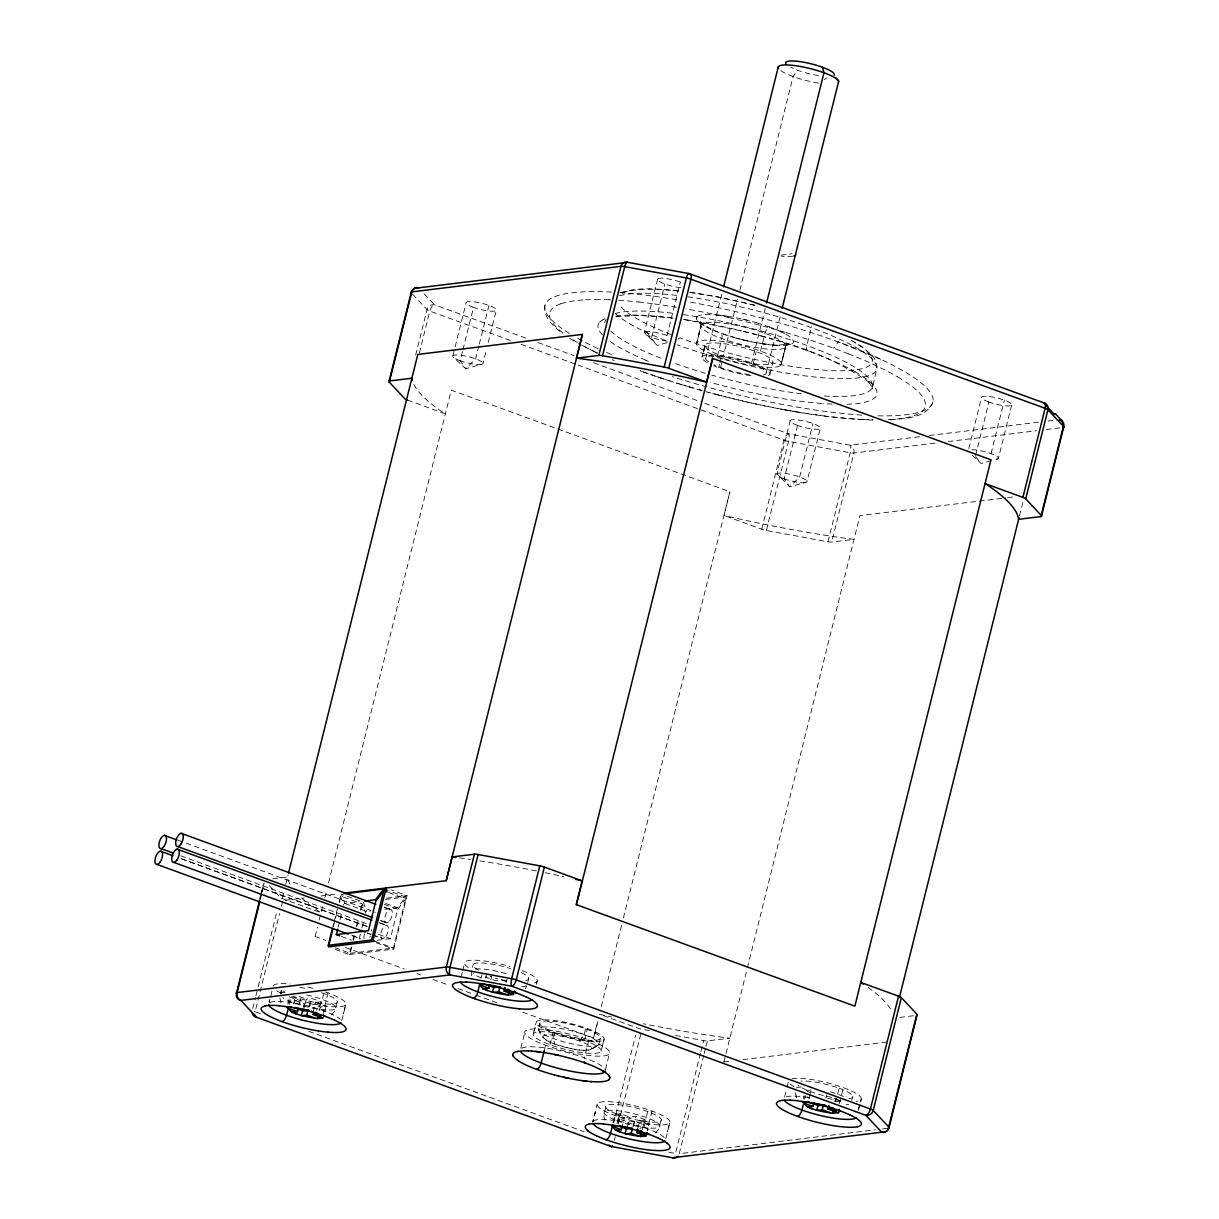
<?xml version="1.0" encoding="UTF-8"?>
<svg xmlns="http://www.w3.org/2000/svg" width="1219" height="1219" viewBox="0 0 1219 1219"><rect width="100%" height="100%" fill="white"/><g stroke="black" fill="none" stroke-linecap="round" stroke-linejoin="round"><path stroke-width="0.75" stroke-dasharray="5 3.75" d="M544.908 305.634C543.11 317.534 553.426 326.22 561.746 332.863M471.54 970.796L471.707 976.861M781.394 363.46L785.828 345.647L780.907 365.167L785.813 346.562L787.687 343.392L785.981 345.19L788.084 344.017L777.646 345.206L778.514 345.251C755.033 343.849 731.811 338.013 710.22 328.749L710.951 329.084L700.117 322.075L701.428 324.102L700.742 321.831L700.971 325.305L696.978 342.326L700.94 326.22L696.506 344.032M696.369 317.915L696.369 318.89M539.865 1023.107L539.103 1026.718L539.453 1025.499C535.735 1036.318 550.287 1043.357 558.866 1045.445C571.117 1048.203 586.08 1054.831 597.188 1045.658M705.009 345.236L702.053 357.121L704.993 345.967L703.515 351.91M534.73 1028.851L535.111 1027.495L533.267 1034.062L536.223 1022.192M601.135 1051.083A34.985 7.04 14 0 0 551.887 1032.447A34.985 7.04 14 0 0 548.58 1044.18A34.985 7.04 14 0 0 601.135 1051.083L604.106 1039.197A34.985 7.04 14 0 0 554.858 1020.577A34.985 7.04 14 0 0 551.537 1032.31A34.985 7.04 14 0 0 604.106 1039.197L602.262 1045.78L602.643 1044.409M769.92 374.126L772.876 362.256A34.985 7.04 14 0 0 723.629 343.621A34.985 7.04 14 0 0 720.322 355.354A34.985 7.04 14 0 0 772.876 362.256M270.908 995.771L272.02 990.925M341.792 1020.516L345.861 1004.319L343.255 1013.903L343.667 1012.44M462.671 970.812L464.53 962.736M472.576 967.307L473.002 965.463M594.918 1113.876L595.314 1112.414L592.708 1121.998L597.158 1104.185M605.614 1106.913L603.893 1116.894L605.432 1121.343M665.803 1138.607L669.871 1122.409A37.484 7.543 14 0 0 617.104 1102.448A37.484 7.543 14 0 0 613.553 1115.019A37.484 7.543 14 0 0 669.871 1122.409L667.265 1131.994L667.677 1130.531M787.047 1087.287L788.175 1082.442M858.313 1110.418L861.269 1099.05L858.648 1108.65L859.06 1107.187M605.584 1069.322L609.652 1052.287M766.309 372.557L780.358 315.751M259.617 899.424L260.5 895.904M260.927 894.136L263.563 883.562M260.043 898.769L261.399 893.314M261.856 891.5L263.67 884.217M260.241 899.774L261.597 894.304M262.055 892.491L264.325 883.394M252.76 1008.494L255.487 997.584M255.944 995.755L257.758 988.472M258.199 986.659L276.804 912.056M415.679 355.064L427.016 309.611A6.247 5.836 -43.2 0 1 434.375 304.75L525.602 338.013M282.077 898.952L283.905 891.5M285.703 884.339L288.05 874.892M260.47 1013.72L255.106 1011.77L279.593 913.503M281.421 906.22L282.778 900.765M419.382 352.885L429.804 311.074A6.247 2.849 -70 0 1 434.375 304.75L423.389 293.048M287.897 1004.243L289.954 995.969M289.208 1004.578L290.975 997.462M452.935 355.735L454.717 348.604M455.159 346.836L466.252 302.297M293.733 1003.527L295.379 996.913M294.129 1003.831L294.968 1000.479L300.468 999.793L299.204 1004.883M315.172 936.527L317.473 927.309M319.18 920.025L323.005 905.153M324.848 897.778L326.677 890.388M328.52 883.013L451.289 390.156L729.922 491.714L723.995 515.469L761.768 529.229A6.247 1.249 14 0 0 766.37 530.478L828.006 541.8A6.247 1.249 14 0 0 831.708 542.089L854.016 539.377A312.384 62.809 14 0 1 723.995 515.469M462.504 351.544L460.203 360.763L465.704 368.732L482.907 363.902L486.457 349.64M462.961 349.701L473.536 307.31M303.409 1007.214L304.247 1003.862L309.748 1003.191L320.262 1007.016L326.082 1006.3L324.437 1012.913M303.333 1010.962L306.289 999.092L311.805 998.422L321.085 1001.805L318.997 1010.201M308.91 1006.574L309.748 1003.191M309.702 1006.818L311.805 998.422M332.817 927.065L333.732 923.408M334.189 921.594L337.373 908.825M339.187 901.527L340.558 896.056L362.5 904.056L365.609 913.199M333.412 926.623L337.556 910.044M339.385 902.669L341.229 895.295M478.854 345.983L475.639 358.874L465.704 368.732L453.224 357.121M479.311 344.139L488.971 305.436M313.039 1012.654L315.584 1002.475L321.085 1001.805M338.166 927.248L339.537 921.732M339.994 919.903L341.823 912.543M319.439 1010.322L320.262 1007.016M323.705 993.47L322.227 999.397A12.495 5.684 -70 0 1 316.574 1010.063M488.24 342.524L496.24 310.449M328.033 992.936L323.584 1010.749A6.247 2.849 -70 0 0 323.248 1013.431M337.084 1002.704L334.539 1011.374L331.004 1015.381M335.332 949.433L349.259 954.507L351.102 947.148M352.946 939.773L353.86 936.085M356.161 926.867L357.99 919.507M360.291 910.288L362.134 902.913M335.027 947.757L350.219 953.304L352.946 942.348M353.403 940.535L354.775 935.064M357.045 925.937L358.858 918.638M361.144 909.526L362.5 904.056M359.194 938.935L361.479 929.747M361.936 927.903L363.78 920.543M377.159 940.306L390.385 938.691L397.714 909.283L405.714 898.784L387.139 892.018M350.219 953.304L393.447 948.032L405.714 898.784M349.259 954.507L393.722 949.083L407.039 895.645L391.36 889.931M481.155 977.973L481.993 974.606M657.65 278.938L644.318 332.391L657.087 345.388L667.281 342.615M485.589 978.034L486.701 973.585M490.891 979.71L491.745 976.312L485.528 977.074L495.402 980.67L501.603 979.924L509.374 982.743M651.601 337.404L664.919 283.966M667.037 335.53L680.354 282.077M506.251 982.636L507.089 979.253M705.664 358.676L722.197 292.392M544.268 1050.549L545.594 1045.201M717.336 356.39L721.785 338.562A6.247 2.849 -70 0 0 720.17 333L718.22 332.284A49.446 9.935 14 0 1 707.965 327.911L703.866 325.747M549.921 1044.683L552.877 1032.798M718.692 367.727L719.545 364.344M719.972 362.637L721.663 355.857M554.736 1032.584L553.243 1038.512L554.858 1044.073M720.551 367.513L737.541 299.371M739.842 290.168L793.097 76.538L797.668 70.23M585.592 1028.806L584.114 1034.748L579.558 1041.072M751.422 363.734L765.197 308.498M584.495 1040.462L587.451 1028.592M753.266 363.521L756.237 351.636M588.807 1039.929L584.373 1057.742A6.247 2.849 -70 0 0 584.145 1058.823M760.549 351.118L764.999 333.29A6.247 2.849 -70 0 1 769.57 326.982L771.52 327.713A49.491 9.95 14 0 1 781.806 332.223M593.485 1037.978L597.63 1021.37M601.302 1006.604L621.553 925.389M623.397 918.014L729.922 491.714M597.813 1021.583L593.714 1038.024L522.128 1011.968M612.944 1122.775L615.031 1114.379L620.517 1113.709L629.842 1117.107L636.044 1116.345L645.918 1119.941L643.449 1129.861M613.218 1122.684L614.986 1115.553M613.812 1122.669L635.587 1035.312M761.768 529.229L783.969 440.166A6.247 2.849 -70 0 1 788.541 433.842L850.176 445.179L919.903 436.676M790.262 420.387L776.945 473.841L789.714 486.838L806.917 481.993L820.25 428.555M616.905 1123.491L618.155 1118.524L624.357 1117.777L622.239 1126.249M619.313 1115.035L617.835 1120.962A12.495 5.684 -70 0 0 617.423 1122.943M618.003 1123.796L620.517 1113.709M614.33 1140.283L615.229 1136.641M618.399 1123.903L641.087 1032.92M766.37 530.478L788.571 441.4A6.247 1.813 -79.6 0 0 788.541 433.842L700.895 401.904M797.546 425.416L784.213 478.854L789.714 486.838L799.649 476.979L812.966 423.526M627.297 1127.285L629.842 1117.107M632.951 1126.463L634.23 1121.373L643.541 1124.771L649.026 1124.101L647.35 1130.821M633.575 1126.265L636.044 1116.345M637.598 1129.175L639.701 1120.703L645.918 1119.941M642.291 1129.815L643.541 1124.771M647.716 1111.56L646.238 1117.503A12.495 5.684 -70 0 1 639.762 1128.87M652.028 1111.042L647.594 1128.855A6.247 2.849 -70 0 0 647.304 1130.47M661.094 1120.81L657.986 1130.318L654.527 1133.594M700.453 1053.338L675.509 1153.433L668.027 1152.062M700.91 1051.525L703.637 1040.599A6.247 1.249 14 0 0 707.34 1040.904L729.648 1038.177A312.384 62.809 14 0 1 643.282 1023.747M828.006 541.8L850.207 452.737A6.247 1.813 -79.6 0 0 850.176 445.179A6.247 5.425 83 0 1 853.925 453.026L831.708 542.089M703.713 1055.456L679.212 1153.723L875.227 1129.8M704.171 1053.643L705.527 1048.172M705.984 1046.359L707.34 1040.904M723.934 1061.947L746.942 969.669M747.399 967.825L859.944 515.622L1005.645 497.885M803.291 1098.974L804.113 1095.668M804.601 1099.325L805.5 1095.759M968.77 448.699L981.661 397.044M809.126 1098.273L811.184 1089.999L805.363 1090.715M975.596 455.51L988.929 402.057M825.949 1098.212L826.787 1094.845M991.032 453.62L1004.365 400.182M835.228 1101.595L836.066 1098.228M837.621 1094.144L839.099 1088.217A28.738 5.775 14 0 0 800.868 1081.177M1011.633 405.196L998.315 458.649L992.982 460.249M839.434 1103.713L841.201 1096.597M841.643 1094.814L843.426 1087.683M1019.48 515.881L1023.168 501.024M527.736 982.331L528.787 978.232M851.746 1100.422L852.797 1096.323M520.787 1048.066L524.764 1032.859M270.024 999.031L269.14 1002.277L270.008 999.108M461.407 975.672L462.291 972.427M784.548 1097.024L786.301 1090.517M280.141 994.155L281.193 990.651M600.464 1038.283A31.237 6.278 14 0 1 553.533 1032.127A31.237 6.278 14 0 1 556.489 1021.659A31.237 6.278 14 0 1 600.464 1038.283L598.666 1044.79L590.011 1049.788M604.578 322.745L606.178 319.028M932.992 401.859C926.272 419.046 903.325 418.346 888.163 420.022M525.359 988.853L526.654 986.141M384.777 909.283L397.44 907.728L405.714 897.016L388.831 890.86M599.58 322.136L602.125 320.094M696.902 316.94L697.771 316.239A49.689 9.996 14 0 1 704.277 314.639A49.491 9.95 14 0 1 713.298 314.593L718.844 315.051M824.288 79.707L827.015 77.803M620.761 292.697C639.975 286.267 660.85 289.436 680.583 291.128M560.755 303.744L555.62 305.999A193.425 38.901 14 0 0 551.643 309.138L549.662 312.384A193.425 38.901 14 0 0 549.556 316.696L551.201 320.917M972.366 455.342L981.097 463.479L991.291 460.706M616.189 316.711L640.127 315.386L673.101 318.098M780.937 255.152L792.06 253.796M929.335 435.518L1038.649 422.185M1048.066 421.027L1057.498 419.885M934.958 443.137L853.925 453.026A6.247 1.249 14 0 1 850.207 452.737L788.571 441.4A6.247 1.249 14 0 1 783.969 440.166L578.263 365.182M948.153 441.522L1036.744 430.718M1046.161 429.56L1063.12 427.488M1007.534 497.657L1015.183 496.682M272.675 878.838L287.547 877.025A312.384 62.809 14 0 0 290.381 884.872M285.368 900.323L304.293 897.961M321.039 895.965L338.303 893.817M386.667 898.129L407.039 895.645M360.047 900.948L341.472 894.167L344.748 903.492L359.209 901.725M385.478 899.485L405.714 897.016M344.748 903.492L366.69 911.492L370.317 911.05M899.82 1017.408L914.692 1015.595M723.736 1061.932L731.491 1061.033M742.828 1059.646L888.331 1041.895M634.23 1121.373L628.014 1122.12L618.155 1118.524M835.655 1101.763L841.491 1101.047L830.977 1097.222M882.769 1128.885L888.422 1128.2M585.516 299.783L595.573 299.493M888.148 419.656L889.428 419.595A193.577 38.917 14 0 0 914.174 415.618L919.324 413.378A193.425 38.886 14 0 0 923.332 410.285L925.267 406.978A193.425 38.886 14 0 0 925.434 402.712L923.728 398.445A193.577 38.917 14 0 0 906.189 382.233L905.671 381.867M632.189 315.035L640.95 315.157A143.492 28.86 14 0 1 651.86 315.828L662.664 316.727A143.492 28.86 14 0 1 674.122 318.129M609.043 299.737L610.719 299.813M863.372 419.519L865.886 419.626A193.425 38.901 14 0 0 873.185 419.839M872.621 420.083C816.882 417.873 761.89 406.628 708.117 392.274M862.519 419.473L852.873 418.879A193.425 38.901 14 0 1 836.341 417.386L826.512 416.243M618.703 300.255L622.056 300.483A193.577 38.917 14 0 1 638.756 302.053M774.537 345.267L776.442 345.388A49.491 9.95 14 0 0 784.152 345.449A49.75 10.011 14 0 0 791.984 343.758L792.838 343.057A49.857 10.026 14 0 0 793.371 342.082L793.386 341.168A49.842 10.026 14 0 0 790.232 337.191L788.556 335.895A49.857 10.026 14 0 0 785.889 334.25L784.503 333.473M821.865 403.519L812.281 402.651A143.613 28.875 14 0 1 799.222 401.097L786.834 399.283A143.613 28.875 14 0 1 743.849 390.903L730.592 387.749A143.613 28.875 14 0 1 715.751 383.863L710.266 382.37M773.791 345.206L770.88 344.931A49.842 10.026 14 0 1 737.373 338.425L736.718 338.242M638.649 301.992L654.237 303.866M825.476 416.121L820.692 415.496A193.577 38.917 14 0 1 764.206 405.744L750.279 402.727M723.675 315.63L727.697 316.224M766.065 344.368L765.227 344.246M764.938 344.2L762.043 343.773M683.92 319.439L685.581 319.698M690.518 292.362L717.427 296.872L755.125 305.344M683.691 319.53C747.613 331.278 815.054 344.459 869.147 382.263L867.517 380.602L872.85 388.069L872.012 385.753L872.225 389.12L876.918 367.955L875.851 361.068L873.962 357.502L864.53 348.39L849.963 339.476M686.419 319.82L688.095 320.079A143.613 28.875 14 0 1 731.232 328.505M784.35 409.691L797.409 412.052M649.468 1030.649L642.002 1029.278A6.247 1.249 14 0 1 637.4 1028.044L599.641 1014.269A312.384 62.809 14 0 0 611.389 1016.966M675.616 1035.449L703.637 1040.599M747.841 402.179L748.756 402.392M728.916 317.595L710.799 313.633A193.577 38.917 14 0 0 685.962 308.879M731.126 328.46L741.701 330.974M746.927 401.98L746.013 401.767A193.577 38.917 14 0 1 725.945 396.937L715.782 394.331M742.661 319.134L747.262 320.231M747.079 340.848L745.845 340.573M745.236 340.421L742.478 339.751M743.468 331.4L744.337 331.614A143.613 28.875 14 0 1 759.346 335.56M705.862 391.695L722.364 396.068M752.443 321.587L756.664 322.776M759.239 335.499L760.29 335.789M760.915 335.956L771.673 339.019M736.581 338.212L733.076 337.221A49.613 9.981 14 0 1 720.17 333M702.449 390.735L680.415 384.275M785.767 332.467L802.087 337.465A193.577 38.917 14 0 1 848.424 353.815M689.162 386.895L683.676 385.265M681.497 384.594L673.65 382.172M679.333 383.939L676.347 383.01M656.98 376.701L673.924 382.248M663.349 378.911L640.737 371.079M538.112 342.569L573.89 355.613M593.562 362.79L699.112 401.249M510.304 340.406L429.804 311.074A6.247 1.249 14 0 1 427.016 309.611L411.153 292.697M521.031 344.322L576.48 364.527M407.588 400.137L445.362 413.911A312.384 62.809 14 0 1 412.86 382.035M385.631 903.431L397.44 907.728M384.214 904.361L397.714 909.283M384.244 907.226L391.329 909.816M384.808 907.545L390.171 909.496M177.913 840.181L371.003 910.563M381.501 920.833L386.865 922.783M380.389 920.543L385.707 922.478M380.298 923.057L387.383 925.632M379.079 922.722L386.225 925.328M180.702 855.799L367.163 923.88M181.052 858.603L367.056 926.394M181.844 858.999L367.666 926.73M378.56 934.379L390.385 938.691M807.115 1091.355L810.605 1092.635M366.828 932.764L370.408 934.059M372.191 934.714L382.918 938.615M367.589 933.144L371.125 934.424M372.892 935.08L381.76 938.31M374.873 941.251L393.447 948.032M376.29 942.744L393.722 949.083M351.849 935.461L360.778 938.706M352.581 935.826L359.666 938.417M341.396 936.451L351.529 940.139M315.081 936.466L325.884 940.428M345.434 947.529L404.373 969.044M416.868 973.6L420.448 974.88M432.928 979.451L449.034 985.287M457.902 988.548L474.039 994.414M475.745 995.054L497.261 1002.871M299.295 996.532L306.289 999.092M315.584 1002.475L326.082 1006.3M639.701 1120.703L649.026 1124.101M615.031 1114.379L624.357 1117.777M291.707 996.609L300.468 999.793M294.968 1000.479L304.247 1003.862M308.757 1031.335L584.221 1131.735M848.424 353.8L861.041 358.95A193.425 38.886 14 0 1 875.029 365.197L886.076 370.561A193.425 38.886 14 0 1 897.611 376.884M880.606 359.239L837.727 341.701A6.247 2.849 -70 0 1 833.156 348.009M645.78 360.23L636.592 356.177A143.492 28.86 14 0 1 627.206 351.621L619.602 347.491A143.492 28.86 14 0 1 612.288 342.981L609.424 340.97M614.102 360.504L613.888 360.428A193.425 38.901 14 0 1 612.182 359.696M838.337 363.201L829.149 359.133A143.613 28.875 14 0 0 796.525 346.851L785.402 343.194A143.613 28.875 14 0 0 771.749 339.05M597.645 353.144L595.375 352.047M597.005 353.053L578.69 343.712M594.628 351.697L588.853 348.802A193.425 38.901 14 0 1 581.89 345.099M781.76 332.071L784.411 333.427M855.327 371.871L847.723 367.757A143.613 28.875 14 0 0 838.367 363.232M897.58 376.839L904.193 380.892M577.349 342.524L570.462 338.303M569.7 338.333L577.197 342.813M701.184 324.086L699.447 322.806M269.46 885.786L280.431 897.489A6.247 1.249 14 0 0 283.235 898.952L320.993 912.711A312.384 62.809 14 0 1 299.219 895.813M975.672 456.637L981.097 463.479M646.253 331.705L657.087 345.388M363.414 902.167L366.69 911.492M340.558 896.056L343.667 905.199M796.434 1097.664L795.184 1092.544M281.04 1002.932L279.791 997.797M598.011 327.759L598.026 324.94A143.492 28.86 14 0 1 599.641 322.182M281.65 990.27L281.726 993.195L281.863 989.523A28.738 5.775 14 0 0 284.469 991.855M521.641 1048.294A43.732 8.792 14 0 1 560.633 1050.839A43.732 8.792 14 0 1 602.597 1066.747M604.776 1069.078A43.732 8.792 14 0 1 605.203 1070.099M786.255 1096.932A37.484 7.543 14 0 1 811.382 1098.075M593.104 1121.312A37.484 7.543 14 0 1 629.217 1123.385A37.484 7.543 14 0 1 665.086 1138.561M269.826 1002.643A37.484 7.543 14 0 1 305.116 1005.264A37.484 7.543 14 0 1 340.33 1019.495M848.637 1104.46A28.738 5.775 14 0 1 846.093 1104.764M807.115 1096.826A28.738 5.775 14 0 0 809.218 1097.618A12.495 5.684 -70 0 0 808.989 1098.639M796.403 1087.927A28.738 5.775 14 0 1 802.361 1086.952M830.459 1091.797A28.738 5.775 14 0 1 843.685 1096.628M836.173 1098.41A12.495 5.684 -70 0 1 834.543 1101.534M526.425 985.729A28.738 5.775 14 0 1 520.467 986.72M481.078 977.897A28.738 5.775 14 0 1 473.231 973.6M475.38 969.029A28.738 5.775 14 0 1 509.009 974.484M306.761 994.887A28.738 5.775 14 0 1 335.484 1006.604A28.738 5.775 14 0 1 316.818 1008.875A28.738 5.775 14 0 1 282.991 997.797M280.446 993.622A28.738 5.775 14 0 1 285.353 992.251M293.596 1003.892A12.495 5.684 -70 0 1 293.825 1002.871M701.519 390.446A193.577 38.917 14 0 1 689.299 386.926M672.979 381.943A193.577 38.917 14 0 1 640.082 370.728M562.965 332.955A193.577 38.917 14 0 1 551.384 320.978M560.923 303.805A193.577 38.917 14 0 1 585.669 299.844M654.313 303.927A193.577 38.917 14 0 1 676.713 307.295M728.947 317.641A193.577 38.917 14 0 1 749.136 322.502L766.812 327.088A193.577 38.917 14 0 1 785.798 332.513M690.548 302.129A199.916 40.197 14 0 1 907.606 373.486A199.916 40.197 14 0 1 876.339 415.786M861.803 415.115A199.916 40.197 14 0 1 672.248 376.686M611.389 354.5A199.916 40.197 14 0 1 606.209 352.276M597.965 348.558A199.916 40.197 14 0 1 575.886 337.313M569.349 333.442A199.916 40.197 14 0 1 612.426 292.164M619.816 292.636A199.916 40.197 14 0 1 678.267 299.965M641.499 371.368A6.247 2.849 -70 0 1 640.158 370.271M808.471 351.026A6.247 2.849 -70 0 1 806.856 345.465L811.305 327.652A6.247 2.849 -70 0 0 811.595 326.022M846.824 404.266A143.613 28.875 14 0 0 863.981 402.453L868.568 401.188A143.492 28.845 14 0 0 872.819 399.268L875.364 397.226A143.492 28.845 14 0 0 876.903 394.423L876.918 391.619A143.613 28.875 14 0 0 868.05 380.343L862.671 376.412A143.613 28.875 14 0 0 855.342 371.902M832.135 404.129A143.613 28.875 14 0 1 823.084 403.611M648.34 361.281A143.613 28.875 14 0 1 645.902 360.26M602.43 334.875A143.613 28.875 14 0 1 598.163 327.789M615.824 316.132A143.613 28.875 14 0 1 632.356 315.081M683.417 314.624A137.442 27.641 14 0 1 852.599 365.929A137.442 27.641 14 0 1 822.566 395.885M801.477 393.798A137.442 27.641 14 0 1 711.667 375.086M705.298 373.243A137.442 27.641 14 0 1 672.766 362.668M660.972 358.234A137.442 27.641 14 0 1 610.856 331.218M615.016 313.573A137.442 27.641 14 0 1 674.716 313.481M687.866 296.811A137.442 27.641 14 0 1 876.781 369.037A137.442 27.641 14 0 1 677.2 344.84M665.422 340.421A137.442 27.641 14 0 1 615.29 313.405M619.465 295.76A137.442 27.641 14 0 1 679.151 295.668M678.114 339.08A6.247 2.849 -70 0 1 680.05 337.907A131.195 26.376 14 0 0 836.188 370.728A131.195 26.376 14 0 0 852.858 341.335M671.151 334.555A131.195 26.376 14 0 1 619.557 305.055M622.543 293.169A131.195 26.376 14 0 1 678.541 290.975M689.451 292.316A131.195 26.376 14 0 1 755.049 305.359M756.831 322.867A49.75 10.011 14 0 1 769.768 327.088M704.064 325.808A49.842 10.026 14 0 1 697.116 317.016M718.997 315.127A49.842 10.026 14 0 1 752.504 321.648M792.015 1078.769A37.484 7.543 14 0 1 841.994 1087.165A37.484 7.543 14 0 1 856.256 1101.366M841.019 1100.742A37.484 7.543 14 0 1 826.558 1098.09M794.041 1086.708A37.484 7.543 14 0 1 788.525 1081.619M522.159 970.629A37.484 7.543 14 0 1 533.785 983.032M506.281 980.807A37.484 7.543 14 0 1 495.219 978.156M468.233 967.49A37.484 7.543 14 0 1 472.667 960.206A37.484 7.543 14 0 1 510.075 966.53M325.138 991.916A37.484 7.543 14 0 1 340.863 1006.62A37.484 7.543 14 0 1 288.233 996.426M280.736 993.089A37.484 7.543 14 0 1 276.85 990.834M273.147 986.08A37.484 7.543 14 0 1 290.152 984.007M307.843 987.055A37.484 7.543 14 0 1 315.188 988.883M839.099 1088.217A28.738 5.775 14 0 1 848.942 1098.7M831.861 1097.359A28.738 5.775 14 0 1 797.866 1084.971M521.153 972.594A28.738 5.775 14 0 1 523.561 980.731M478.838 970.233A28.738 5.775 14 0 1 478.336 962.964A28.738 5.775 14 0 1 510.487 968.541M321.481 992.693A28.738 5.775 14 0 1 333.549 1003.953A28.738 5.775 14 0 1 293.2 996.136M299.798 987.299A28.738 5.775 14 0 1 308.239 988.959M667.372 341.122A15.618 3.139 14 0 1 647.304 335.575A15.618 3.139 14 0 1 648.904 331.629A15.618 3.139 14 0 1 669.277 336.398M680.705 287.684A15.618 3.139 14 0 1 660.637 282.138A15.618 3.139 14 0 1 662.222 278.191A15.618 3.139 14 0 1 682.61 282.96M971.878 449.704A15.618 3.139 14 0 1 993.82 454.733A15.618 3.139 14 0 1 993.759 459.395M707.188 362.592A34.985 7.04 14 0 1 732.436 357.578A34.985 7.04 14 0 1 767.909 375.726M751.026 375.711A34.985 7.04 14 0 1 713.664 365.761M818.574 83.151A31.237 6.278 14 0 1 780.084 70.108M708.772 361.982A31.237 6.278 14 0 1 735.758 359.102A31.237 6.278 14 0 1 763.399 374.934M749.411 374.629A31.237 6.278 14 0 1 713.953 364.816M792.914 256.188A31.237 6.278 14 0 1 781.394 256.158M818.452 75.578A24.989 5.028 14 0 1 790.841 67.319M255.106 1011.77A6.247 1.249 14 0 1 254.375 1011.496M459.654 857.947A312.384 62.809 14 0 1 470.397 859.471M479.768 860.873A312.384 62.809 14 0 1 536.832 871.036M545.198 872.743A312.384 62.809 14 0 1 563.666 876.674M868.065 987.375A312.384 62.809 14 0 1 891.409 1010.261M595.527 299.554A193.425 38.901 14 0 1 608.997 299.798M602.186 320.155A143.492 28.86 14 0 1 604.761 318.86M374.797 912.086A6.994 3.185 -70 0 1 375.208 912.772M371.521 929.503A6.994 3.185 -70 0 1 371.612 931.179M370.393 936.07A6.994 3.185 -70 0 1 369.784 937.304M364.07 938.539A6.994 3.185 -70 0 1 364.496 933.845M537.259 980.96L536.375 984.205L537.259 980.96M616.738 1120.566A28.738 5.775 14 0 0 659.906 1126.219A28.738 5.775 14 0 0 619.45 1110.92A28.738 5.775 14 0 0 616.738 1120.566M720.109 337.953A43.732 8.792 14 0 0 785.813 346.562A43.732 8.792 14 0 0 724.254 323.279A43.732 8.792 14 0 0 720.109 337.953M543.918 1044.592A43.732 8.792 14 0 0 609.622 1053.201A43.732 8.792 14 0 0 548.062 1029.918A43.732 8.792 14 0 0 543.918 1044.592M618.216 1114.623A28.738 5.775 14 0 0 661.384 1120.276A28.738 5.775 14 0 0 620.943 1104.978A28.738 5.775 14 0 0 618.216 1114.623M552.055 1038.07A31.237 6.278 14 0 0 598.986 1044.226A31.237 6.278 14 0 0 555.011 1027.602A31.237 6.278 14 0 0 552.055 1038.07M459.609 360.534A15.618 3.139 14 0 0 483.074 363.612A15.618 3.139 14 0 0 461.087 355.293A15.618 3.139 14 0 0 459.609 360.534M472.926 307.097A15.618 3.139 14 0 0 496.392 310.175A15.618 3.139 14 0 0 474.42 301.855A15.618 3.139 14 0 0 472.926 307.097M988.335 401.843A15.618 3.139 14 0 0 1011.8 404.921A15.618 3.139 14 0 0 989.813 396.602A15.618 3.139 14 0 0 988.335 401.843M783.619 478.64A15.618 3.139 14 0 0 807.085 481.718A15.618 3.139 14 0 0 785.097 473.399A15.618 3.139 14 0 0 783.619 478.64M796.936 425.187A15.618 3.139 14 0 0 820.402 428.265A15.618 3.139 14 0 0 798.415 419.961A15.618 3.139 14 0 0 796.936 425.187M553.898 1043.723A24.989 5.028 14 0 0 591.444 1048.645A24.989 5.028 14 0 0 556.26 1035.342A24.989 5.028 14 0 0 553.898 1043.723M715.66 355.765A43.732 8.792 14 0 0 781.364 364.374A43.732 8.792 14 0 0 719.804 341.091A43.732 8.792 14 0 0 715.66 355.765M385.783 936.451A6.994 3.185 -70 0 0 387.109 925.465A6.994 3.185 -70 0 0 380.816 933.998A6.994 3.185 -70 0 0 385.783 936.451M389.73 920.635A6.994 3.185 -70 0 0 391.055 909.633A6.994 3.185 -70 0 0 384.762 918.166A6.994 3.185 -70 0 0 389.73 920.635"/><path stroke-width="1.5" d="M782.171 308.407L795.321 255.259M863.311 984.068A312.384 62.809 14 0 0 860.782 982.407L898.555 996.167A6.247 1.249 14 0 1 901.344 997.63L917.206 1014.543L889.078 1127.377A6.247 1.249 14 0 1 888.422 1128.2A6.247 5.425 83 0 1 881.718 1132.222L672.507 1157.76L610.871 1146.424L256.706 1017.332L240.844 1000.418A6.247 5.836 -43.2 0 1 236.456 993.394L259.586 900.597M407.588 400.137A6.247 1.249 14 0 1 404.799 398.689L388.952 381.776L411.153 292.697A6.247 1.249 14 0 1 411.809 291.874A6.247 5.425 83 0 1 418.513 287.836L627.724 262.314L689.344 273.65L1043.525 402.742L1054.496 414.445M259.784 901.588L237.095 992.571A6.247 1.249 14 0 0 236.456 993.394M388.952 381.776A6.247 1.249 14 0 1 389.592 380.953L411.809 291.874L621.004 266.351A6.247 1.249 14 0 1 624.722 266.641L686.358 277.962A6.247 1.249 14 0 1 690.96 279.212L1045.125 408.304A6.247 1.249 14 0 1 1047.913 409.752L1063.776 426.665L1041.575 515.744A6.247 1.249 14 0 1 1040.919 516.566L1018.612 519.294A312.384 62.809 14 0 0 985.15 483.608L1022.924 497.367A6.247 1.249 14 0 1 1025.712 498.83L1041.575 515.744M288.507 873.048L417.827 354.424L582.423 334.387L576.496 358.142A312.384 62.809 14 0 1 706.517 382.05L712.673 358.34L576.45 904.65M288.324 1008.143L286.541 1015.275A6.247 2.849 -70 0 1 281.97 1021.583A43.412 8.731 14 0 1 272.462 1017.682L268.729 1015.808A43.229 8.701 14 0 1 263.731 1012.578A43.503 8.746 14 0 1 261.156 1008.281L261.323 1007.915M318.098 1013.583A13.897 6.324 -70 0 1 317.245 1013.781L312.613 1014.345L320.643 1017.271A13.912 12.068 83 0 0 323.203 1017.88L317.382 1018.581A13.912 12.068 83 0 1 314.807 1017.987L306.792 1015.061L302.16 1015.625A13.897 6.324 -70 0 1 301.306 1015.625L292.027 1012.242A13.897 6.324 -70 0 0 292.88 1012.242L297.512 1011.679L298.35 1008.281M301.306 1015.625L302.571 1010.581M306.792 1015.061L308.057 1009.972M331.644 946.523L328.277 945.304L332.36 928.878M332.955 928.467L328.368 946.889L372.816 941.464L386.133 888.026M339.705 935.842L336.322 934.607L337.709 929.091M317.382 1018.581L318.205 1015.275M328.277 945.304L371.49 940.032L383.772 890.784L387.139 892.018M343.971 893.116L446.215 880.697L452.127 856.942L474.435 854.229A6.247 1.249 14 0 1 478.153 854.519L539.788 865.84A6.247 1.249 14 0 1 544.39 867.075L582.149 880.849L576.221 904.605L854.869 1006.163L990.971 459.792L712.445 358.295M474.435 854.229L446.306 967.048A6.247 5.425 83 0 0 450.055 974.895L511.69 986.217L865.856 1115.309L881.718 1132.222A6.247 5.836 -43.2 0 0 889.078 1127.377L873.215 1110.448A6.247 1.249 14 0 0 870.427 1109L516.246 979.908A6.247 1.249 14 0 0 511.66 978.674L450.024 967.337A6.247 1.249 14 0 0 446.306 967.048L237.095 992.571A6.247 5.425 83 0 0 240.844 1000.418L450.055 974.895A6.247 1.813 -79.6 0 1 450.024 967.337L478.153 854.519M598.803 355.415L621.004 266.351A6.247 5.425 83 0 1 627.724 262.314A6.247 1.813 -79.6 0 0 624.722 266.641L602.521 355.719A6.247 1.249 14 0 0 598.803 355.415L576.496 358.142M489.627 984.8L488.773 988.198L480.941 985.333A13.897 12.053 83 0 1 479.478 984.693L477.924 991.916A6.247 2.849 -70 0 1 473.368 998.239A43.412 8.731 14 0 1 463.86 994.338L460.112 992.449A43.412 8.731 14 0 1 455.175 989.249A43.503 8.746 14 0 1 452.539 984.922L452.721 984.571M488.773 988.198L484.034 988.777A13.912 6.339 -70 0 1 482.648 988.655L492.506 992.251L493.756 987.283M492.506 992.251A13.912 6.339 -70 0 0 493.908 992.373L498.647 991.794L499.912 986.704M514.311 991.047L513.473 994.414A13.897 12.053 83 0 1 511.965 993.973L504.133 991.123L504.971 987.725M539.788 865.84L511.66 978.674A6.247 1.813 -79.6 0 0 511.69 986.217A6.247 2.849 -70 0 0 516.246 979.908L544.39 867.075M602.521 355.719L664.157 367.041L686.358 277.962A6.247 1.813 -79.6 0 1 689.344 273.65A6.247 2.849 -70 0 1 690.96 279.212L668.743 368.275L706.517 382.05M498.647 991.794L506.479 994.643A13.897 12.053 83 0 0 507.988 995.085L508.826 991.717M723.583 286.861L778.225 67.06M544.268 1050.549L541.16 1063.029A6.247 2.849 -70 0 1 536.589 1069.337A49.613 9.981 14 0 1 525.709 1064.888L522.936 1063.517A49.857 10.026 14 0 1 519.964 1061.901L517.74 1060.5M766.568 302.967L823.968 72.774L822.368 67.213M835.548 77.681L838.702 81.14L795.763 253.354A31.237 6.278 14 0 1 793.919 255.944M612.319 1126.249L610.551 1133.365A6.247 2.849 -70 0 1 605.98 1139.689L607.748 1140.314M646.939 1132.497L646.1 1135.864L640.615 1136.535A13.897 12.053 83 0 1 639.106 1136.093A16.243 3.261 14 0 1 626.52 1133.822A13.912 6.339 -70 0 1 625.134 1133.7L615.26 1130.104A13.912 6.339 -70 0 0 616.662 1130.226L621.4 1129.647L622.239 1126.249M625.134 1133.7L626.368 1128.733M626.52 1133.822L631.259 1133.243L632.539 1128.154A13.912 6.339 -70 0 1 631.61 1128.398L626.886 1128.977L619.039 1126.127A13.897 12.053 83 0 1 618.124 1125.746M646.1 1135.864A13.897 12.053 83 0 1 644.577 1135.438L636.745 1132.573L637.598 1129.175M640.615 1136.535L641.453 1133.167M803.275 1104.673L801.934 1110.021A6.247 2.849 -70 0 1 797.378 1116.33A43.412 8.731 14 0 1 787.855 1112.429L784.122 1110.555A43.229 8.701 14 0 1 779.124 1107.324A43.503 8.746 14 0 1 776.549 1103.027L776.732 1102.662M839.419 1109.32L838.596 1112.627L832.775 1113.328A13.912 12.068 83 0 1 830.2 1112.734L822.185 1109.808L817.553 1110.372A13.897 6.324 -70 0 1 816.715 1110.372L807.42 1106.989A13.897 6.324 -70 0 0 808.273 1106.989L812.905 1106.425L813.743 1103.027M816.715 1110.372L817.964 1105.328M822.185 1109.808L823.465 1104.719M838.596 1112.627A13.912 12.068 83 0 1 836.036 1112.018L828.021 1109.092L828.859 1105.694M832.775 1113.328L833.598 1110.021M898.555 996.167L870.427 1109A6.247 2.849 -70 0 1 865.856 1115.309A6.247 5.836 -43.2 0 0 873.215 1110.448L901.344 997.63M1022.924 497.367L1045.125 408.304A6.247 2.849 -70 0 0 1043.525 402.742A6.247 5.836 -43.2 0 1 1047.913 409.752L1025.712 498.83M899.378 997.599L1019.023 517.74M888.422 1128.2L916.551 1015.366A6.247 1.249 14 0 0 917.206 1014.543M1040.919 516.566L1063.12 427.488A6.247 1.249 14 0 0 1063.776 426.665A6.247 5.836 -43.2 0 0 1059.387 419.656A6.247 5.425 83 0 1 1063.12 427.488M537.259 1006.574L537.381 1006.269A43.503 8.746 14 0 0 534.806 1001.957A43.229 8.701 14 0 0 529.823 998.742L526.09 996.852M345.83 1029.979L345.998 1029.613A43.503 8.746 14 0 0 343.423 1025.316A43.229 8.701 14 0 0 338.44 1022.086L334.692 1020.212M669.841 1148.085L670.008 1147.719A43.503 8.746 14 0 0 667.418 1143.407M383.772 890.784L375.757 901.283L368.428 930.691L336.322 934.607M387.139 890.251L383.756 889.017L375.498 899.729L364.633 901.054M345.556 1030.375L345.19 1030.71A43.32 8.716 14 0 1 342.051 1031.975A43.503 8.746 14 0 1 332.619 1032.478L327.881 1032.173M536.939 1007.031L536.573 1007.366A43.32 8.716 14 0 1 533.434 1008.631A43.503 8.746 14 0 1 524.002 1009.119L519.264 1008.829M608.83 1079.775L609.744 1078.525A49.842 10.026 14 0 0 599.657 1069.154L596.838 1067.768A49.613 9.981 14 0 0 585.973 1063.303L583.962 1062.587A49.446 9.935 14 0 0 571.117 1058.534L564.275 1056.721A49.842 10.026 14 0 0 531.697 1051.128M585.623 1125.625L585.989 1125.289A43.229 8.701 14 0 1 589.143 1124.116M669.551 1148.481L669.201 1148.816A43.32 8.716 14 0 1 666.062 1150.081A43.503 8.746 14 0 1 656.614 1150.568L651.891 1150.279A43.229 8.701 14 0 1 642.337 1149.06A43.503 8.746 14 0 1 625.027 1145.479L621.781 1144.626M860.949 1125.122L860.584 1125.457A43.32 8.716 14 0 1 857.445 1126.722M291.966 1007.046L287.075 1007.549A13.912 12.068 83 0 0 289.482 1008.753L297.512 1011.679M513.473 994.414L507.988 995.085M484.613 984.083L479.814 984.678M616.189 1125.716L612.106 1126.143A13.897 12.053 83 0 0 613.553 1126.798L621.4 1129.647M389.592 380.953L411.9 378.225A312.384 62.809 14 0 0 412.266 380.099M345.145 893.725L383.756 889.017M309.154 1010.307L308.864 1010.185A13.897 6.324 -70 0 1 307.965 1010.399L303.333 1010.962L295.318 1008.037A13.912 12.068 83 0 1 294.084 1007.519M499.76 986.78A13.912 6.339 -70 0 1 498.998 986.948L494.259 987.527L486.427 984.678A13.897 12.053 83 0 1 485.589 984.327M504.133 991.123L508.872 990.544A13.912 6.339 -70 0 0 509.435 990.438M823.983 1105.024A13.897 6.324 -70 0 1 823.358 1105.145L818.726 1105.709L810.711 1102.784A13.912 12.068 83 0 1 808.304 1101.58L802.468 1102.281A13.912 12.068 83 0 0 804.89 1103.5L812.905 1106.425M828.021 1109.092L832.653 1108.528A13.897 6.324 -70 0 0 833.202 1108.421M636.745 1132.573L641.484 1131.994A13.912 6.339 -70 0 0 642.245 1131.826M466.039 982.057L470.671 982.377A43.229 8.701 14 0 1 480.225 983.581M528.208 1050.854L531.499 1051.052M790.049 1100.163L794.681 1100.467A43.412 8.731 14 0 1 804.159 1101.778M598.651 1123.522L603.298 1123.827M591.063 1081.603L594.354 1081.786A49.75 10.011 14 0 0 605.233 1081.207A49.491 9.95 14 0 0 608.83 1079.775M591.185 1081.603L591.306 1081.619A49.842 10.026 14 0 1 558.424 1075.935M279.288 1005.721L274.641 1005.416A43.534 8.746 14 0 0 265.132 1005.934M535.781 1051.433L539.804 1051.921M586.781 1081.207L582.758 1080.72M582.423 334.387L446.215 880.697M554.401 1054.435L558.759 1055.395M568.161 1078.206L563.803 1077.261M821.545 1105.267L827.594 1106.882A43.259 8.701 14 0 1 849.917 1114.897M306.137 1010.521L312.186 1012.136A43.259 8.701 14 0 1 323.431 1015.686L325.183 1016.311A6.247 2.849 -70 0 1 323.446 1014.848M558.287 1075.935L554.462 1074.945M489.566 1003.283L492.415 1004.029A43.503 8.746 14 0 0 509.71 1007.61M813.439 1121.343L816.425 1122.12A43.503 8.746 14 0 0 833.72 1125.701A43.229 8.701 14 0 0 843.274 1126.92L847.921 1127.225A43.503 8.746 14 0 0 857.521 1126.706M554.005 1074.808L551.445 1074.107A49.446 9.935 14 0 1 538.6 1070.053L536.589 1069.337M488.347 1002.963L486.366 1002.414A43.259 8.701 14 0 1 475.12 998.864M812.357 1121.053L810.376 1120.505A43.259 8.701 14 0 1 799.131 1116.97L797.378 1116.33M621.035 1144.428L618.978 1143.864A43.259 8.701 14 0 1 596.655 1135.849M503.584 988.792L497.535 987.177A43.503 8.746 14 0 0 480.164 983.687M641.773 1131.141L640.219 1130.653M508.841 989.599L507.607 989.188M833.263 1108.223L830.916 1107.431M317.565 1013.385L314.654 1012.379M514.814 992.327L516.582 992.967A6.247 2.849 -70 0 1 514.829 991.489M838.824 1110.433L840.592 1111.058A6.247 2.849 -70 0 1 838.84 1109.58M473.368 998.239L475.12 998.864M647.441 1133.777L649.194 1134.417A6.247 2.849 -70 0 1 647.457 1132.939M281.97 1021.583L283.737 1022.223A43.259 8.701 14 0 0 294.968 1025.758L301.017 1027.373A43.503 8.746 14 0 0 318.327 1030.954M829.469 1106.913L827.731 1106.273M181.128 833.308L375.879 904.285M164.352 835.35L176.862 839.906M177.822 846.596L372.572 917.572M177.182 849.14L371.932 920.116M161.045 848.637L173.555 853.193M160.405 851.182L172.915 855.738M173.875 862.427L365.045 932.108M371.49 940.032L374.873 941.251M157.099 864.469L348.268 934.15M631.259 1133.243L639.091 1136.093M638.055 1129.891L636.821 1129.434M505.123 988.319L504.209 987.969M312.613 1011.648L311.454 1011.206M825.994 1105.618L824.547 1105.054M850.1 1114.958L853.833 1116.833A43.32 8.716 14 0 1 858.846 1120.139A43.503 8.746 14 0 1 861.406 1124.36M658.702 1138.317L662.45 1140.192M596.472 1135.788L592.739 1133.914A43.229 8.701 14 0 1 587.741 1130.683M602.597 1070.754L604.822 1072.141M1062.359 421.21L1055.182 413.698M609.348 1076.331L609.774 1077.352M513.214 1056.324L512.788 1055.288M512.803 1055.364L512.833 1055.425A49.857 10.026 14 0 1 512.833 1054.145L513.732 1052.881A49.491 9.95 14 0 1 517.328 1051.433M585.973 1063.303A6.247 2.849 -70 0 1 584.221 1061.84M605.188 1071.013A43.732 8.792 14 0 1 564.717 1069.901A43.732 8.792 14 0 1 520.742 1051.692M517.344 1051.555A49.613 9.981 14 0 1 528.193 1050.961M517.999 1060.56A49.842 10.026 14 0 1 513.489 1056.385M856.439 1117.549A37.484 7.543 14 0 1 820.311 1115.476A37.484 7.543 14 0 1 784.442 1100.315M789.958 1100.163A43.503 8.746 14 0 0 780.45 1100.681A43.229 8.701 14 0 0 777.402 1102.022M803.961 1101.671A43.503 8.746 14 0 1 821.271 1105.252M519.477 1008.829A43.32 8.716 14 0 1 509.923 1007.61M503.828 988.959A43.32 8.716 14 0 1 526.181 996.974M532.429 999.458A37.484 7.543 14 0 1 496.301 997.386A37.484 7.543 14 0 1 460.432 982.209M453.438 983.931A43.412 8.731 14 0 1 456.592 982.666A43.503 8.746 14 0 1 466.146 982.179M658.534 1138.241A43.259 8.701 14 0 0 636.196 1130.242L630.147 1128.626A43.503 8.746 14 0 0 612.776 1125.137M665.041 1140.908A37.484 7.543 14 0 1 628.928 1138.836A37.484 7.543 14 0 1 593.059 1123.659M603.344 1124.025A43.259 8.701 14 0 1 612.898 1125.228M587.969 1130.79A43.503 8.746 14 0 1 585.379 1126.493M589.265 1124.147A43.503 8.746 14 0 1 598.773 1123.628M328.094 1032.173A43.32 8.716 14 0 1 318.525 1030.954M325.305 1016.433A43.32 8.716 14 0 1 334.798 1020.318M341.03 1022.802A37.484 7.543 14 0 1 303.043 1020.273A37.484 7.543 14 0 1 268.683 1004.685M288.659 1006.909A43.534 8.746 14 0 1 305.984 1010.49M261.994 1007.275A43.229 8.701 14 0 1 265.132 1006.01M279.06 1005.812A43.229 8.701 14 0 1 288.613 1007.031M832.653 1108.528A16.243 3.261 14 0 1 836.036 1112.018M830.2 1112.734A16.243 3.261 14 0 1 817.553 1110.372M808.273 1106.989A16.243 3.261 14 0 1 804.89 1103.5M810.711 1102.784A16.243 3.261 14 0 1 823.358 1105.145M829.453 1106.532A12.495 5.684 -70 0 1 828.89 1106.7M812.052 1108.757A12.495 5.684 -70 0 1 809.751 1107.522M508.872 990.544A16.243 3.261 14 0 1 511.965 993.973M506.479 994.643A16.243 3.261 14 0 1 493.908 992.373M484.034 988.777A16.243 3.261 14 0 1 480.941 985.333M486.427 984.678A16.243 3.261 14 0 1 498.998 986.948M487.539 990.62A12.495 5.684 -70 0 1 485.512 989.081M641.484 1131.994A16.243 3.261 14 0 1 644.577 1135.438M616.662 1130.226A16.243 3.261 14 0 1 613.553 1126.798M619.039 1126.127A16.243 3.261 14 0 1 631.61 1128.398M620.151 1132.07A12.495 5.684 -70 0 1 618.124 1130.531M317.245 1013.781A16.243 3.261 14 0 1 320.643 1017.271M314.807 1017.987A16.243 3.261 14 0 1 302.16 1015.625M292.88 1012.242A16.243 3.261 14 0 1 289.482 1008.753M295.318 1008.037A16.243 3.261 14 0 1 307.965 1010.399M296.644 1014.01A12.495 5.684 -70 0 1 293.992 1012.212M778.514 68.447A31.237 6.278 14 0 1 804.616 67.304A31.237 6.278 14 0 1 838.702 81.14M785.996 63.754A24.989 5.028 14 0 1 810.117 63.571A24.989 5.028 14 0 1 833.994 75.243M677.947 1156.237A6.247 5.425 83 0 1 672.507 1157.76A6.247 1.813 -79.6 0 0 674.016 1157.151M254.786 1014.955A6.247 2.849 -70 0 0 256.706 1017.332A6.247 5.836 -43.2 0 1 252.181 1012.578M612.38 1145.83A6.247 1.813 -79.6 0 1 610.871 1146.424A6.247 2.849 -70 0 1 609.134 1144.946M662.466 1140.253A43.32 8.716 14 0 1 667.463 1143.498M452.127 856.942A312.384 62.809 14 0 1 455.876 857.445M575.429 879.295A312.384 62.809 14 0 1 582.149 880.849M664.157 367.041A6.247 1.249 14 0 1 668.743 368.275M411.153 292.697A6.247 5.836 -43.2 0 1 418.513 287.836M176.74 860.264A6.994 3.185 -70 0 0 178.081 849.277A6.994 3.185 -70 0 0 171.772 857.795A6.994 3.185 -70 0 0 176.74 860.264M163.91 846.489A6.994 3.185 -70 0 0 165.251 835.487A6.994 3.185 -70 0 0 158.942 844.02A6.994 3.185 -70 0 0 163.91 846.489M159.963 862.305A6.994 3.185 -70 0 0 161.304 851.319A6.994 3.185 -70 0 0 154.996 859.852A6.994 3.185 -70 0 0 159.963 862.305M180.686 844.432A6.994 3.185 -70 0 0 182.027 833.446A6.994 3.185 -70 0 0 175.719 841.963A6.994 3.185 -70 0 0 180.686 844.432"/></g></svg>
